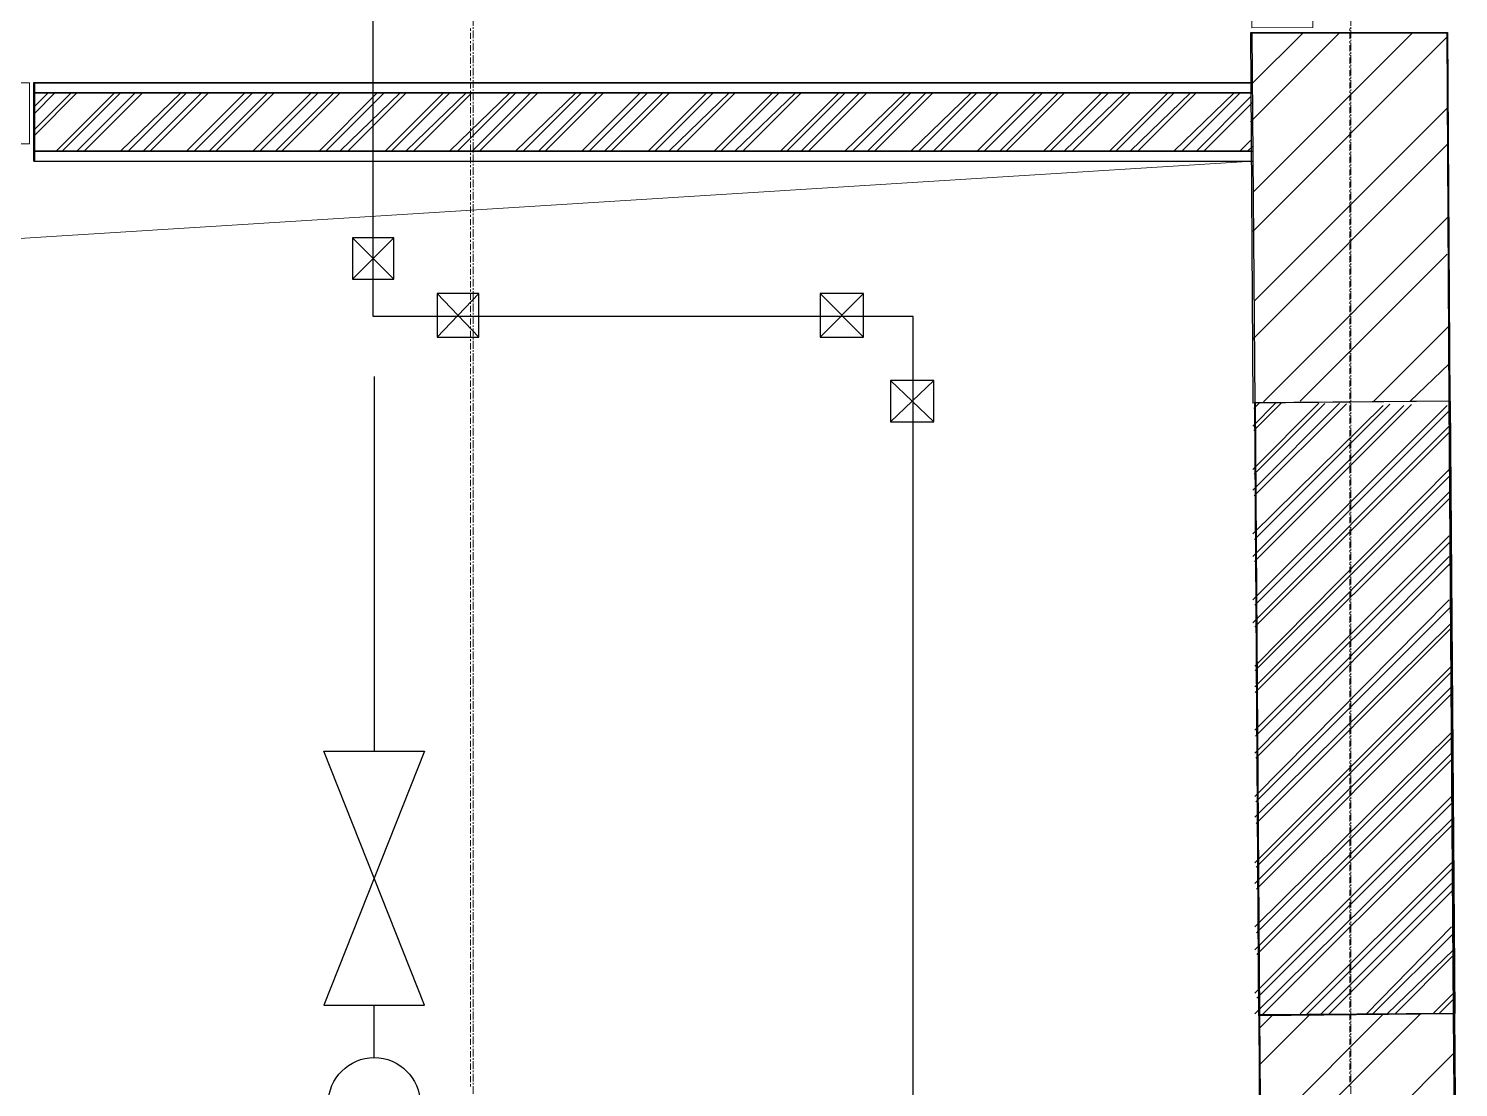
# Model space of a CAD drawing. Header units: millimetres. Extents: x -10178924 to 11692288, y -947381 to 58396.
# Drawn here: x 763454 to 766379, y -827110 to -824944 of the extents above; entities that cross this region are included whole.
import ezdxf

# ---------------------------------------------------------------- set-up
doc = ezdxf.new("R2010")
doc.units = ezdxf.units.MM
doc.linetypes.add('HIDDEN', pattern=[9.525, 6.35, -3.175])
doc.linetypes.add('осевая', pattern=[50.8, 31.75, -6.35, 6.35, -6.35])
for name, color, linetype, lineweight in [('PDF _0', 7, 'Continuous', 9), ('АР_Двери', 250, 'Continuous', 9), ('Двери', 7, 'Continuous', 9), ('ОСНОВНАЯ', 127, 'Continuous', 35), ('Основная ГКЛ', 250, 'Continuous', 9), ('Перегородки', 162, 'Continuous', 9), ('Размеры осевые', 153, 'Continuous', 9), ('ШТРИХОВКА', 252, 'Continuous', 15)]:
    doc.layers.add(name, color=color, linetype=linetype, lineweight=lineweight)
for name, color, linetype in [('PDF _ВК_В1', 5, 'Continuous'), ('PDF _ОСНОВНАЯ', 1, 'Continuous'), ('PDF _Стены внутр.1', 7, 'Continuous'), ('Стены внутр.1', 7, 'Continuous')]:
    doc.layers.add(name, color=color, linetype=linetype)
for name, color, linetype, true_color in [('PDF _Основная ГКЛ', 7, 'Continuous', 0x545454), ('PDF _Перегородки', 7, 'Continuous', 0x0037dd), ('PDF _Размеры осевые', 7, 'Continuous', 0x5d6970), ('PDF _штриховка', 7, 'Continuous', 0x95834a)]:
    doc.layers.add(name, color=color, linetype=linetype, true_color=true_color)
doc.layers.add('ТЗК_ХВС_основная', color=7, linetype='Continuous', lineweight=30, true_color=0x005387)

# ---------------------------------------------------------------- blocks, each defined once
blk = doc.blocks.new('*U2220')
at = {"layer": 'АР_Двери'}
for points in [[(-1000.2, 0), (-1050.2, 0), (-1050.2, 125), (-1000.2, 125)], [(-50, 0), (0, 0), (0, 125), (-50, 125)], [(-50, -950.2), (-85, -950.2), (-85, 0), (-50, 0)]]:
    blk.add_lwpolyline(points, close=True, dxfattribs=at)
blk.add_arc((-50, 0), 950.2, 180, 270, dxfattribs=at)
at = {"layer": 'Основная ГКЛ', "linetype": 'HIDDEN', "ltscale": 5}
for p, q in [((-1060.2, 125), (-1060.2, 0)), ((10, 0), (10, 125))]:
    blk.add_line(p, q, dxfattribs=at)
blk = doc.blocks.new('*U2224')
at = {"layer": 'АР_Двери'}
for points in [[(-1001, 0), (-1051, 0), (-1051, 125), (-1001, 125)], [(-50, 0), (0, 0), (0, 125), (-50, 125)], [(-50, -951), (-85, -951), (-85, 0), (-50, 0)]]:
    blk.add_lwpolyline(points, close=True, dxfattribs=at)
blk.add_arc((-50, 0), 951, 180, 270, dxfattribs=at)
at = {"layer": 'Основная ГКЛ', "linetype": 'HIDDEN', "ltscale": 5}
for p, q in [((-1061, 125), (-1061, 0)), ((10, 0), (10, 125))]:
    blk.add_line(p, q, dxfattribs=at)
blk = doc.blocks.new('A$C5282721b')
at = {"layer": 'Перегородки', "lineweight": 20, "true_color": 0x000000, "transparency": 33554687}
h = blk.add_hatch(dxfattribs=at)
h.set_pattern_fill('ANSI32', color=18, scale=10)
h.set_pattern_definition([(45, (-2681.59, 241515.3), (-67.35192, 67.35192), []), (45, (-2636.69, 241515.3), (-67.35192, 67.35192), [])])
h.paths.add_polyline_path([(40037.081, -44404.958), (40037.081, -44284.958), (36208.725, -44284.958), (36208.725, -44404.958)])
h.paths.add_polyline_path([(41107.081, -44284.958), (41107.081, -44404.958), (43599.54, -44404.958), (43598.616, -44284.958)])
h = blk.add_hatch(dxfattribs=at)
h.set_pattern_fill('ANSI32', color=18, scale=10)
h.set_pattern_definition([(45, (-2681.59, 241515.3), (-67.35192, 67.35192), []), (45, (-2636.69, 241515.3), (-67.35192, 67.35192), [])])
h.paths.add_polyline_path([(43608.248, -46171.046), (44011.611, -46167.94), (44003.954, -44923.863), (43601.528, -44919.082)])
at = {"layer": 'ШТРИХОВКА', "ltscale": 100, "true_color": 0x000000, "transparency": 33554687}
h = blk.add_hatch(dxfattribs=at)
h.set_pattern_fill('ANSI31', color=18, scale=50)
h.set_pattern_definition([(45, (-79853.19, 25128.16), (-112.2532, 112.2532), [])])
h.paths.add_polyline_path([(5440.998, -31868.119), (-7386.275, -31868.119), (-7386.275, -48296.478), (61378.75, -48296.478), (61378.75, -31842.839), (41035.118, -31842.839), (41035.118, -31656.036), (40796.248, -31656.036), (40796.248, -31842.839), (40629.962, -31842.839), (40629.962, -31942.839), (40605.14, -34348.621), (40629.93, -32405.355), (39128.581, -32429.908), (40629.962, -32402.839), (40629.675, -32155.326), (39132.149, -32179.816), (39135.64, -31968.17), (38886.085, -31968.17), (38879.867, -32433.975), (40623.548, -32405.459), (40553.111, -38427.181), (40243.01, -38425.516), (40241.748, -38827.97), (43340.219, -38835.027), (43340.219, -38442.147), (40953.116, -38429.329), (41029.994, -32402.839), (54378.974, -32402.839), (54378.974, -35923.465), (54778.974, -35923.465), (54778.974, -32402.839), (60818.75, -32402.839), (60818.75, -41309.464), (60472.291, -41309.464), (60472.291, -41709.464), (60818.75, -41709.464), (60818.75, -47736.478), (44025.201, -47736.478), (44013.125, -46167.929), (43613.137, -46171.008), (43625.189, -47736.478), (27189.462, -47736.478), (27189.462, -44565.139), (26789.462, -44565.139), (26789.462, -47736.478), (10401.743, -47736.478), (10394.408, -46134.647), (9994.404, -46134.678), (10001.739, -47736.478), (-6826.275, -47736.478), (-6826.275, -41729.869), (-6530.734, -41731.097), (-6529.072, -41331.1), (-6826.275, -41329.865), (-6826.275, -32428.119), (-762.705, -32428.119), (-770.891, -36004.088), (-370.903, -36005.35), (-362.703, -32428.119), (5640.998, -32428.119), (5640.998, -31868.119)])
h.paths.add_polyline_path([(3584.804, -41373.023), (3584.804, -41773.13), (9973.974, -41799.679), (9987.536, -44634.678), (10387.54, -44634.678), (10372.735, -41401.332)], flags=17)
h.paths.add_polyline_path([(2513.142, -41768.578), (2514.803, -41368.779), (-383.184, -41356.638), (-371.114, -37407.013), (-774.123, -37406.088), (-783.181, -41354.976), (-5508.242, -41335.314), (-5509.901, -41734.604)], flags=17)
h = blk.add_hatch(dxfattribs=at)
h.set_pattern_fill('ANSI31', color=18, scale=50)
h.set_pattern_definition([(45, (-81439.85, -10657.2), (-112.2532, 112.2532), [])])
h.paths.add_polyline_path([(43589.43, -43091.789), (43989.442, -43091.789), (43978.799, -41709.464), (59272.291, -41709.464), (59272.291, -41309.464), (54778.974, -41309.464), (54778.974, -37367.72), (54379.879, -37367.72), (54378.974, -41309.464), (43575.708, -41309.464)])
h.paths.add_polyline_path([(43998.193, -44162.264), (43598.195, -44162.406), (43603.498, -44917.161), (44003.486, -44916.003)])
at = {"color": 18, "lineweight": 0, "ltscale": 100, "true_color": 0x000000, "transparency": 33554687}
blk.add_line((43599.694, -44424.958), (38181.3, -44764.322), dxfattribs=at)
blk.add_line((43599.694, -44424.958), (38181.3, -44764.322), dxfattribs=at)
at = {"layer": 'ОСНОВНАЯ', "color": 18, "ltscale": 100, "true_color": 0x000000, "transparency": 33554687}
for p, q in [((43613.137, -46171.008), (43604.514, -44919.074)), ((44003.486, -44916.003), (44013.125, -46167.929))]:
    blk.add_line(p, q, dxfattribs=at)
at = {"layer": 'Перегородки', "color": 18, "linetype": 'Continuous', "lineweight": 25, "true_color": 0x000000, "transparency": 33554687}
for p, q in [((41107.081, -44264.958), (43598.462, -44264.958)), ((41107.081, -44264.958), (41107.081, -44424.958)), ((41107.081, -44284.958), (43598.616, -44284.958)), ((41107.081, -44404.958), (43599.54, -44404.958)), ((41107.081, -44424.958), (43599.694, -44424.958))]:
    blk.add_line(p, q, dxfattribs=at)
at = {"layer": 'Размеры осевые', "color": 251, "linetype": 'осевая', "ltscale": 0.5, "transparency": 33554687}
for p, q in [((42005.07, -52200), (42005.07, -40100)), ((43800, -52200), (43800, -40100))]:
    blk.add_line(p, q, dxfattribs=at)
at = {"layer": 'Стены внутр.1', "color": 18, "linetype": 'Continuous', "true_color": 0x000000, "transparency": 33554687}
for p, q in [((43597.676, -44162.882), (43998.479, -44161.789)), ((44003.486, -44916.003), (43603.498, -44919.082)), ((44013.125, -46167.929), (43613.137, -46171.008))]:
    blk.add_line(p, q, dxfattribs=at)
at = {"layer": 'Стены внутр.1', "color": 18, "linetype": 'Continuous', "true_color": 0x000000, "transparency": 33554687, "flags": 128}
for points in [[(43597.676, -44162.882), (43603.498, -44919.082)], [(44003.486, -44916.003), (43998.479, -44161.789)], [(43613.137, -46171.008), (43625.189, -47736.478)], [(44025.201, -47736.478), (44013.125, -46167.929)]]:
    blk.add_lwpolyline(points, dxfattribs=at)
at = {"layer": 'ТЗК_ХВС_основная', "ltscale": 100, "transparency": 33554687}
for p, q in [((41802.316, -44865.497), (41802.316, -45631.617)), ((41802.316, -44865.497), (41802.316, -45631.617)), ((41699.24, -45631.617), (41905.393, -45631.617)), ((41905.393, -45631.617), (41699.24, -46151.496)), ((41905.393, -46151.496), (41699.24, -45631.617)), ((41699.24, -45631.617), (41905.393, -45631.617)), ((41905.393, -45631.617), (41699.24, -46151.496)), ((41905.393, -46151.496), (41699.24, -45631.617)), ((41699.24, -46151.496), (41905.393, -46151.496)), ((41699.24, -46151.496), (41905.393, -46151.496)), ((41802.316, -46258.425), (41802.316, -46151.496)), ((41802.316, -46258.425), (41802.316, -46151.496))]:
    blk.add_line(p, q, dxfattribs=at)
blk.add_circle((41802.316, -46352.247), 93.822, dxfattribs=at)
blk.add_circle((41802.316, -46352.247), 93.822, dxfattribs=at)
at = {"layer": 'Двери', "color": 18, "linetype": 'Continuous', "ltscale": 2, "true_color": 0x000000, "transparency": 33554687}
for name, p, xscale, rotation in [('*U2224', (43589.507, -43101.789), -0.9999999999999996, 270.4411139080277), ('*U2220', (41097.081, -44264.958), -1, 180)]:
    blk.add_blockref(name, p, dxfattribs=dict(at, xscale=xscale, rotation=rotation))

msp = doc.modelspace()

# ---------------------------------------------------------------- linework, layer by layer
at = {"layer": 'PDF _0', "lineweight": 25}
for points in [[(764116.4, -825456.7), (764201.1, -825456.7), (764201.1, -825372), (764116.4, -825372)], [(764290, -825575.2), (764374.7, -825575.2), (764374.7, -825486.3), (764290, -825486.3)], [(765073.2, -825575.2), (765162.1, -825575.2), (765162.1, -825486.3), (765073.2, -825486.3)], [(765217.1, -825748.8), (765306, -825748.8), (765306, -825664.1), (765217.1, -825664.1)]]:
    msp.add_lwpolyline(points, close=True, dxfattribs=at)
for points in [[(764116.4, -825372), (764201.1, -825456.7)], [(764201.1, -825372), (764116.5, -825456.7)], [(764290, -825486.3), (764374.7, -825575.2)], [(764374.7, -825486.3), (764290, -825575.2)], [(765073.2, -825486.3), (765162.1, -825575.2)], [(765162.1, -825486.3), (765073.2, -825575.2)], [(765217.1, -825664.1), (765306, -825748.8)], [(765306, -825664.1), (765217.1, -825748.8)]]:
    msp.add_lwpolyline(points, dxfattribs=at)
at = {"layer": 'PDF _ВК_В1', "lineweight": 30}
msp.add_lwpolyline([(765263.6, -828987.1), (765263.6, -825532.9), (764235, -825532.9), (764158.8, -825532.9), (764158.8, -823429), (763405.3, -823429), (763405.3, -822002.4)], dxfattribs=at)
at = {"layer": 'PDF _ОСНОВНАЯ', "lineweight": 35}
for points in [[(765953.7, -824952.9), (766355.9, -824952.9)], [(765970.7, -826963.7), (765962.2, -825710.7)], [(766360.1, -825706.4), (766368.6, -826959.5)]]:
    msp.add_lwpolyline(points, dxfattribs=at)
at = {"layer": 'PDF _Основная ГКЛ', "lineweight": 9}
for points in [[(766076.5, -824952.9), (765953.7, -824952.9)], [(763464.5, -825054.5), (763464.5, -825181.5)]]:
    msp.add_lwpolyline(points, dxfattribs=at)
at = {"layer": 'PDF _Перегородки', "color": 5, "lineweight": 25}
for points in [[(763464.5, -825215.4), (763464.5, -825054.5), (765953.6, -825054.5)], [(763464.5, -825075.7), (765953.6, -825075.7)], [(763464.5, -825194.2), (765953.6, -825194.2)], [(763464.5, -825215.4), (765953.6, -825215.4)]]:
    msp.add_lwpolyline(points, dxfattribs=at)
at = {"layer": 'PDF _Перегородки', "color": 5, "lineweight": 20}
for points in [[(763464.5, -825105.3), (763494.1, -825075.7)], [(763464.5, -825151.9), (763540.7, -825075.7)], [(763511.1, -825194.2), (763629.6, -825075.7)], [(763553.4, -825194.2), (763671.9, -825075.7)], [(763642.3, -825194.2), (763765.1, -825075.7)], [(763688.9, -825194.2), (763807.4, -825075.7)], [(763777.8, -825194.2), (763896.3, -825075.7)], [(763824.3, -825194.2), (763942.9, -825075.7)], [(763913.2, -825194.2), (764031.8, -825075.7)], [(763959.8, -825194.2), (764078.3, -825075.7)], [(764048.7, -825194.2), (764167.2, -825075.7)], [(764091, -825194.2), (764213.8, -825075.7)], [(764184.2, -825194.2), (764302.7, -825075.7)], [(764226.5, -825194.2), (764349.3, -825075.7)], [(764315.4, -825194.2), (764438.2, -825075.7)], [(764362, -825194.2), (764480.5, -825075.7)], [(764450.9, -825194.2), (764573.6, -825075.7)], [(764497.5, -825194.2), (764616, -825075.7)], [(764586.4, -825194.2), (764704.9, -825075.7)], [(764632.9, -825194.2), (764751.4, -825075.7)], [(764721.8, -825194.2), (764840.3, -825075.7)], [(764764.2, -825194.2), (764886.9, -825075.7)], [(764857.3, -825194.2), (764975.8, -825075.7)], [(764899.6, -825194.2), (765022.4, -825075.7)], [(764992.8, -825194.2), (765111.3, -825075.7)], [(765035.1, -825194.2), (765153.6, -825075.7)], [(765124, -825194.2), (765246.8, -825075.7)], [(765170.6, -825194.2), (765289.1, -825075.7)], [(765259.5, -825194.2), (765382.2, -825075.7)], [(765306, -825194.2), (765424.6, -825075.7)], [(765394.9, -825194.2), (765513.5, -825075.7)], [(765441.5, -825194.2), (765560, -825075.7)], [(765530.4, -825194.2), (765648.9, -825075.7)], [(765572.7, -825194.2), (765695.5, -825075.7)], [(765665.9, -825194.2), (765784.4, -825075.7)], [(765708.2, -825194.2), (765831, -825075.7)], [(765797.1, -825194.2), (765919.9, -825075.7)], [(765843.7, -825194.2), (765953.7, -825084.1)], [(765932.6, -825194.2), (765953.7, -825173)], [(765958, -825710.7), (765958, -825710.7)], [(765958, -825846.1), (766093.4, -825710.7)], [(765958, -825757.2), (766004.5, -825710.7)], [(765958, -825888.5), (766135.8, -825710.7)], [(765958, -825977.4), (766224.7, -825714.9)], [(765958, -826112.8), (766355.9, -825714.9)], [(765958, -826023.9), (766267, -825714.9)], [(765958, -826159.4), (766360.1, -825757.2)], [(765962.2, -826248.3), (766360.1, -825846.2)], [(765962.2, -826290.6), (766360.1, -825892.7)], [(765962.2, -826379.5), (766360.1, -825981.6)], [(765962.2, -826426.1), (766360.1, -826024)], [(765962.2, -826515), (766360.1, -826112.9)], [(765962.2, -826557.3), (766364.3, -826159.4)], [(765962.2, -826650.5), (766364.3, -826248.3)], [(765962.2, -826692.8), (766364.3, -826290.7)], [(765962.2, -826781.7), (766364.3, -826383.8)], [(765962.2, -826828.3), (766364.3, -826426.1)], [(765962.2, -826917.2), (766364.3, -826515)], [(765962.2, -826959.5), (766364.3, -826561.6)], [(766055.3, -826959.5), (766364.4, -826650.5)], [(766097.7, -826959.5), (766364.4, -826692.8)], [(766190.8, -826959.5), (766364.4, -826781.7)], [(766233.1, -826959.5), (766368.6, -826828.3)], [(766326.3, -826959.5), (766368.6, -826917.2)]]:
    msp.add_lwpolyline(points, dxfattribs=at)
at = {"layer": 'PDF _Размеры осевые', "lineweight": 9}
for points in [[(764357.7, -824948.7), (764357.7, -824944.4)], [(764357.7, -824965.6), (764357.7, -824952.9)], [(766156.9, -824948.7), (766156.9, -824944.4)], [(766156.9, -824965.6), (766156.9, -824952.9)], [(764357.7, -824974.1), (764357.7, -824969.8)], [(764357.7, -824991), (764357.7, -824978.3)], [(766156.9, -824974.1), (766156.9, -824969.8)], [(766156.9, -824991), (766156.9, -824978.3)], [(764357.7, -824999.5), (764357.7, -824995.2)], [(764357.7, -825016.4), (764357.7, -825003.7)], [(764357.7, -825024.9), (764357.7, -825020.6)], [(766156.9, -824999.5), (766156.9, -824995.2)], [(766156.9, -825016.4), (766156.9, -825003.7)], [(766156.9, -825024.9), (766156.9, -825020.6)], [(764357.7, -825041.8), (764357.7, -825029.1)], [(764357.7, -825050.3), (764357.7, -825046)], [(766156.9, -825041.8), (766156.9, -825029.1)], [(766156.9, -825050.3), (766156.9, -825046)], [(764357.7, -825067.2), (764357.7, -825054.5)], [(764357.7, -825075.7), (764357.7, -825071.4)], [(764357.7, -825092.6), (764357.7, -825079.9)], [(766156.9, -825067.2), (766156.9, -825054.5)], [(766156.9, -825075.7), (766156.9, -825071.4)], [(766156.9, -825092.6), (766156.9, -825079.9)], [(764357.7, -825101.1), (764357.7, -825096.8)], [(764357.7, -825118), (764357.7, -825105.3)], [(766156.9, -825101.1), (766156.9, -825096.8)], [(766156.9, -825118), (766156.9, -825105.3)], [(764357.7, -825126.5), (764357.7, -825122.2)], [(764357.7, -825143.4), (764357.7, -825130.7)], [(766156.9, -825126.5), (766156.9, -825122.2)], [(766156.9, -825143.4), (766156.9, -825130.7)], [(764357.7, -825151.9), (764357.7, -825147.6)], [(764357.7, -825168.8), (764357.7, -825156.1)], [(766156.9, -825151.9), (766156.9, -825147.6)], [(766156.9, -825168.8), (766156.9, -825156.1)], [(764357.7, -825177.3), (764357.7, -825173)], [(764357.7, -825194.2), (764357.7, -825181.5)], [(764357.7, -825202.7), (764357.7, -825198.4)], [(766156.9, -825177.3), (766156.9, -825173)], [(766156.9, -825194.2), (766156.9, -825181.5)], [(766156.9, -825202.7), (766156.9, -825198.4)], [(764357.7, -825219.6), (764357.7, -825206.9)], [(764357.7, -825228.1), (764357.7, -825223.8)], [(766156.9, -825219.6), (766156.9, -825206.9)], [(766156.9, -825228.1), (766156.9, -825223.8)], [(764357.7, -825245), (764357.7, -825232.3)], [(764357.7, -825253.5), (764357.7, -825249.2)], [(764357.7, -825270.4), (764357.7, -825257.7)], [(766156.9, -825245), (766156.9, -825232.3)], [(766156.9, -825253.5), (766156.9, -825249.2)], [(766156.9, -825270.4), (766156.9, -825257.7)], [(764357.7, -825278.9), (764357.7, -825274.6)], [(764357.7, -825295.8), (764357.7, -825283.1)], [(766156.9, -825278.9), (766156.9, -825274.6)], [(766156.9, -825295.8), (766156.9, -825283.1)], [(764357.7, -825304.3), (764357.7, -825300)], [(764357.7, -825321.2), (764357.7, -825308.5)], [(766156.9, -825304.3), (766156.9, -825300)], [(766156.9, -825321.2), (766156.9, -825308.5)], [(764357.7, -825329.7), (764357.7, -825325.4)], [(764357.7, -825346.6), (764357.7, -825333.9)], [(766156.9, -825329.7), (766156.9, -825325.4)], [(766156.9, -825346.6), (766156.9, -825333.9)], [(764357.7, -825355.1), (764357.7, -825350.8)], [(764357.7, -825372), (764357.7, -825359.3)], [(766156.9, -825355.1), (766156.9, -825350.8)], [(766156.9, -825372), (766156.9, -825359.3)], [(764357.7, -825380.5), (764357.7, -825376.2)], [(764357.7, -825397.4), (764357.7, -825384.7)], [(764357.7, -825405.9), (764357.7, -825401.6)], [(766156.9, -825380.5), (766156.9, -825376.2)], [(766156.9, -825397.4), (766156.9, -825384.7)], [(766156.9, -825405.9), (766156.9, -825401.6)], [(764357.7, -825422.8), (764357.7, -825410.1)], [(764357.7, -825431.3), (764357.7, -825427)], [(766156.9, -825422.8), (766156.9, -825410.1)], [(766156.9, -825431.3), (766156.9, -825427)], [(764357.7, -825448.2), (764357.7, -825435.5)], [(764357.7, -825456.7), (764357.7, -825452.4)], [(764357.7, -825473.6), (764357.7, -825460.9)], [(766156.9, -825448.2), (766156.9, -825435.5)], [(766156.9, -825456.7), (766156.9, -825452.4)], [(766156.9, -825473.6), (766156.9, -825460.9)], [(764357.7, -825482.1), (764357.7, -825477.8)], [(764357.7, -825499), (764357.7, -825486.3)], [(766156.9, -825482.1), (766156.9, -825477.8)], [(766156.9, -825499), (766156.9, -825486.3)], [(764357.7, -825507.5), (764357.7, -825503.2)], [(764357.7, -825524.4), (764357.7, -825511.7)], [(766156.9, -825507.5), (766156.9, -825503.2)], [(766156.9, -825524.4), (766156.9, -825511.7)], [(764357.7, -825532.9), (764357.7, -825528.6)], [(764357.7, -825549.8), (764357.7, -825537.1)], [(766156.9, -825532.9), (766156.9, -825528.6)], [(766156.9, -825549.8), (766156.9, -825537.1)], [(764357.7, -825558.3), (764357.7, -825554)], [(764357.7, -825575.2), (764357.7, -825562.5)], [(764357.7, -825583.7), (764357.7, -825579.4)], [(766156.9, -825558.3), (766156.9, -825554)], [(766156.9, -825575.2), (766156.9, -825562.5)], [(766156.9, -825583.7), (766156.9, -825579.4)], [(764357.7, -825600.6), (764357.7, -825587.9)], [(764357.7, -825609.1), (764357.7, -825604.8)], [(766156.9, -825600.6), (766156.9, -825587.9)], [(766156.9, -825609.1), (766156.9, -825604.8)], [(764357.7, -825626), (764357.7, -825613.3)], [(764357.7, -825634.5), (764357.7, -825630.2)], [(766156.9, -825626), (766156.9, -825613.3)], [(766156.9, -825634.5), (766156.9, -825630.2)], [(764357.7, -825651.4), (764357.7, -825638.7)], [(764357.7, -825659.9), (764357.7, -825655.6)], [(764357.7, -825676.8), (764357.7, -825664.1)], [(766156.9, -825651.4), (766156.9, -825638.7)], [(766156.9, -825659.9), (766156.9, -825655.6)], [(766156.9, -825676.8), (766156.9, -825664.1)], [(764357.7, -825685.3), (764357.7, -825681)], [(764357.7, -825702.2), (764357.7, -825689.5)], [(766156.9, -825685.3), (766156.9, -825681)], [(766156.9, -825702.2), (766156.9, -825689.5)], [(764357.7, -825710.7), (764357.7, -825706.4)], [(764357.7, -825727.6), (764357.7, -825714.9)], [(766156.9, -825710.7), (766156.9, -825706.4)], [(766156.9, -825727.6), (766156.9, -825714.9)], [(764357.7, -825736.1), (764357.7, -825731.8)], [(764357.7, -825753), (764357.7, -825740.3)], [(766156.9, -825736.1), (766156.9, -825731.8)], [(766156.9, -825753), (766156.9, -825740.3)], [(764357.7, -825761.5), (764357.7, -825757.2)], [(764357.7, -825778.4), (764357.7, -825765.7)], [(764357.7, -825786.9), (764357.7, -825782.6)], [(766156.9, -825761.5), (766156.9, -825757.2)], [(766156.9, -825778.4), (766156.9, -825765.7)], [(766156.9, -825786.9), (766156.9, -825782.6)], [(764357.7, -825803.8), (764357.7, -825791.1)], [(764357.7, -825812.3), (764357.7, -825808)], [(766156.9, -825803.8), (766156.9, -825791.1)], [(766156.9, -825812.3), (766156.9, -825808)], [(764357.7, -825829.2), (764357.7, -825816.5)], [(764357.7, -825837.7), (764357.7, -825833.4)], [(764357.7, -825854.6), (764357.7, -825841.9)], [(766156.9, -825829.2), (766156.9, -825816.5)], [(766156.9, -825837.7), (766156.9, -825833.4)], [(766156.9, -825854.6), (766156.9, -825841.9)], [(764357.7, -825863.1), (764357.7, -825858.8)], [(764357.7, -825880), (764357.7, -825867.3)], [(766156.9, -825863.1), (766156.9, -825858.8)], [(766156.9, -825880), (766156.9, -825867.3)], [(764357.7, -825888.5), (764357.7, -825884.2)], [(764357.7, -825905.4), (764357.7, -825892.7)], [(766156.9, -825888.5), (766156.9, -825884.2)], [(766156.9, -825905.4), (766156.9, -825892.7)], [(764357.7, -825913.9), (764357.7, -825909.6)], [(764357.7, -825930.8), (764357.7, -825918.1)], [(766156.9, -825913.9), (766156.9, -825909.6)], [(766156.9, -825930.8), (766156.9, -825918.1)], [(764357.7, -825939.3), (764357.7, -825935)], [(764357.7, -825956.2), (764357.7, -825943.5)], [(766156.9, -825939.3), (766156.9, -825935)], [(766156.9, -825956.2), (766156.9, -825943.5)], [(764357.7, -825964.7), (764357.7, -825960.4)], [(764357.7, -825981.6), (764357.7, -825968.9)], [(764357.7, -825990.1), (764357.7, -825985.8)], [(766156.9, -825964.7), (766156.9, -825960.4)], [(766156.9, -825981.6), (766156.9, -825968.9)], [(766156.9, -825990.1), (766156.9, -825985.8)], [(764357.7, -826007), (764357.7, -825994.3)], [(764357.7, -826015.5), (764357.7, -826011.2)], [(766156.9, -826007), (766156.9, -825994.3)], [(766156.9, -826015.5), (766156.9, -826011.2)], [(764357.7, -826032.4), (764357.7, -826019.7)], [(764357.7, -826040.9), (764357.7, -826036.6)], [(764357.7, -826057.8), (764357.7, -826045.1)], [(766156.9, -826032.4), (766156.9, -826019.7)], [(766156.9, -826040.9), (766156.9, -826036.6)], [(766156.9, -826057.8), (766156.9, -826045.1)], [(764357.7, -826066.3), (764357.7, -826062)], [(764357.7, -826083.2), (764357.7, -826070.5)], [(766156.9, -826066.3), (766156.9, -826062)], [(766156.9, -826083.2), (766156.9, -826070.5)], [(764357.7, -826091.7), (764357.7, -826087.4)], [(764357.7, -826108.6), (764357.7, -826095.9)], [(766156.9, -826091.7), (766156.9, -826087.4)], [(766156.9, -826108.6), (766156.9, -826095.9)], [(764357.7, -826117.1), (764357.7, -826112.8)], [(764357.7, -826134), (764357.7, -826121.3)], [(766156.9, -826117.1), (766156.9, -826112.8)], [(766156.9, -826134), (766156.9, -826121.3)], [(764357.7, -826142.5), (764357.7, -826138.2)], [(764357.7, -826159.4), (764357.7, -826146.7)], [(764357.7, -826167.9), (764357.7, -826163.6)], [(766156.9, -826142.5), (766156.9, -826138.2)], [(766156.9, -826159.4), (766156.9, -826146.7)], [(766156.9, -826167.9), (766156.9, -826163.6)], [(764357.7, -826184.8), (764357.7, -826172.1)], [(764357.7, -826193.3), (764357.7, -826189)], [(766156.9, -826184.8), (766156.9, -826172.1)], [(766156.9, -826193.3), (766156.9, -826189)], [(764357.7, -826210.2), (764357.7, -826197.5)], [(764357.7, -826218.7), (764357.7, -826214.4)], [(764357.7, -826235.6), (764357.7, -826222.9)], [(766156.9, -826210.2), (766156.9, -826197.5)], [(766156.9, -826218.7), (766156.9, -826214.4)], [(766156.9, -826235.6), (766156.9, -826222.9)], [(764357.7, -826244.1), (764357.7, -826239.8)], [(764357.7, -826261), (764357.7, -826248.3)], [(766156.9, -826244.1), (766156.9, -826239.8)], [(766156.9, -826261), (766156.9, -826248.3)], [(764357.7, -826269.5), (764357.7, -826265.2)], [(764357.7, -826286.4), (764357.7, -826273.7)], [(766156.9, -826269.5), (766156.9, -826265.2)], [(766156.9, -826286.4), (766156.9, -826273.7)], [(764357.7, -826294.9), (764357.7, -826290.6)], [(764357.7, -826311.8), (764357.7, -826299.1)], [(766156.9, -826294.9), (766156.9, -826290.6)], [(766156.9, -826311.8), (766156.9, -826299.1)], [(764357.7, -826320.3), (764357.7, -826316)], [(764357.7, -826337.2), (764357.7, -826324.5)], [(766156.9, -826320.3), (766156.9, -826316)], [(766156.9, -826337.2), (766156.9, -826324.5)], [(764357.7, -826345.7), (764357.7, -826341.4)], [(764357.7, -826362.6), (764357.7, -826349.9)], [(764357.7, -826371.1), (764357.7, -826366.8)], [(766156.9, -826345.7), (766156.9, -826341.4)], [(766156.9, -826362.6), (766156.9, -826349.9)], [(766156.9, -826371.1), (766156.9, -826366.8)], [(764357.7, -826388), (764357.7, -826375.3)], [(764357.7, -826396.5), (764357.7, -826392.2)], [(766156.9, -826388), (766156.9, -826375.3)], [(766156.9, -826396.5), (766156.9, -826392.2)], [(764357.7, -826413.4), (764357.7, -826400.7)], [(764357.7, -826421.9), (764357.7, -826417.6)], [(764357.7, -826438.8), (764357.7, -826426.1)], [(766156.9, -826413.4), (766156.9, -826400.7)], [(766156.9, -826421.9), (766156.9, -826417.6)], [(766156.9, -826438.8), (766156.9, -826426.1)], [(764357.7, -826447.3), (764357.7, -826443)], [(764357.7, -826464.2), (764357.7, -826451.5)], [(766156.9, -826447.3), (766156.9, -826443)], [(766156.9, -826464.2), (766156.9, -826451.5)], [(764357.7, -826472.7), (764357.7, -826468.4)], [(764357.7, -826489.6), (764357.7, -826476.9)], [(766156.9, -826472.7), (766156.9, -826468.4)], [(766156.9, -826489.6), (766156.9, -826476.9)], [(764357.7, -826498.1), (764357.7, -826493.8)], [(764357.7, -826515), (764357.7, -826502.3)], [(766156.9, -826498.1), (766156.9, -826493.8)], [(766156.9, -826515), (766156.9, -826502.3)], [(764357.7, -826523.5), (764357.7, -826519.2)], [(764357.7, -826540.4), (764357.7, -826527.7)], [(764357.7, -826548.9), (764357.7, -826544.6)], [(766156.9, -826523.5), (766156.9, -826519.2)], [(766156.9, -826540.4), (766156.9, -826527.7)], [(766156.9, -826548.9), (766156.9, -826544.6)], [(764357.7, -826565.8), (764357.7, -826553.1)], [(764357.7, -826574.3), (764357.7, -826570)], [(766156.9, -826565.8), (766156.9, -826553.1)], [(766156.9, -826574.3), (766156.9, -826570)], [(764357.7, -826591.2), (764357.7, -826578.5)], [(764357.7, -826599.7), (764357.7, -826595.4)], [(766156.9, -826591.2), (766156.9, -826578.5)], [(766156.9, -826599.7), (766156.9, -826595.4)], [(764357.7, -826616.6), (764357.7, -826603.9)], [(764357.7, -826625.1), (764357.7, -826620.8)], [(764357.7, -826642), (764357.7, -826629.3)], [(766156.9, -826616.6), (766156.9, -826603.9)], [(766156.9, -826625.1), (766156.9, -826620.8)], [(766156.9, -826642), (766156.9, -826629.3)], [(764357.7, -826650.5), (764357.7, -826646.2)], [(764357.7, -826667.4), (764357.7, -826654.7)], [(766156.9, -826650.5), (766156.9, -826646.2)], [(766156.9, -826667.4), (766156.9, -826654.7)], [(764357.7, -826675.9), (764357.7, -826671.6)], [(764357.7, -826692.8), (764357.7, -826680.1)], [(766156.9, -826675.9), (766156.9, -826671.6)], [(766156.9, -826692.8), (766156.9, -826680.1)], [(764357.7, -826701.3), (764357.7, -826697)], [(764357.7, -826718.2), (764357.7, -826705.5)], [(766156.9, -826701.3), (766156.9, -826697)], [(766156.9, -826718.2), (766156.9, -826705.5)], [(764357.7, -826726.7), (764357.7, -826722.4)], [(764357.7, -826743.6), (764357.7, -826730.9)], [(764357.7, -826752.1), (764357.7, -826747.8)], [(766156.9, -826726.7), (766156.9, -826722.4)], [(766156.9, -826743.6), (766156.9, -826730.9)], [(766156.9, -826752.1), (766156.9, -826747.8)], [(764357.7, -826769), (764357.7, -826756.3)], [(764357.7, -826777.5), (764357.7, -826773.2)], [(766156.9, -826769), (766156.9, -826756.3)], [(766156.9, -826777.5), (766156.9, -826773.2)], [(764357.7, -826794.4), (764357.7, -826781.7)], [(764357.7, -826802.9), (764357.7, -826798.6)], [(764357.7, -826819.8), (764357.7, -826807.1)], [(766156.9, -826794.4), (766156.9, -826781.7)], [(766156.9, -826802.9), (766156.9, -826798.6)], [(766156.9, -826819.8), (766156.9, -826807.1)], [(764357.7, -826828.3), (764357.7, -826824)], [(764357.7, -826845.2), (764357.7, -826832.5)], [(766156.9, -826828.3), (766156.9, -826824)], [(766156.9, -826845.2), (766156.9, -826832.5)], [(764357.7, -826853.7), (764357.7, -826849.4)], [(764357.7, -826870.6), (764357.7, -826857.9)], [(766156.9, -826853.7), (766156.9, -826849.4)], [(766156.9, -826870.6), (766156.9, -826857.9)], [(764357.7, -826879.1), (764357.7, -826874.8)], [(764357.7, -826896), (764357.7, -826883.3)], [(766156.9, -826879.1), (766156.9, -826874.8)], [(766156.9, -826896), (766156.9, -826883.3)], [(764357.7, -826904.5), (764357.7, -826900.2)], [(764357.7, -826921.4), (764357.7, -826908.7)], [(766156.9, -826904.5), (766156.9, -826900.2)], [(766156.9, -826921.4), (766156.9, -826908.7)], [(764357.7, -826929.9), (764357.7, -826925.6)], [(764357.7, -826946.8), (764357.7, -826934.1)], [(764357.7, -826955.3), (764357.7, -826951)], [(766156.9, -826929.9), (766156.9, -826925.6)], [(766156.9, -826946.8), (766156.9, -826934.1)], [(766156.9, -826955.3), (766156.9, -826951)], [(764357.7, -826972.2), (764357.7, -826959.5)], [(764357.7, -826980.7), (764357.7, -826976.4)], [(766156.9, -826972.2), (766156.9, -826959.5)], [(766156.9, -826980.7), (766156.9, -826976.4)], [(764357.7, -826997.6), (764357.7, -826984.9)], [(764357.7, -827006.1), (764357.7, -827001.8)], [(764357.7, -827023), (764357.7, -827010.3)], [(766156.9, -826997.6), (766156.9, -826984.9)], [(766156.9, -827006.1), (766156.9, -827001.8)], [(766156.9, -827023), (766156.9, -827010.3)], [(764357.7, -827031.5), (764357.7, -827027.2)], [(764357.7, -827048.4), (764357.7, -827035.7)], [(766156.9, -827031.5), (766156.9, -827027.2)], [(766156.9, -827048.4), (766156.9, -827035.7)], [(764357.7, -827056.9), (764357.7, -827052.6)], [(764357.7, -827073.8), (764357.7, -827061.1)], [(766156.9, -827056.9), (766156.9, -827052.6)], [(766156.9, -827073.8), (766156.9, -827061.1)], [(764357.7, -827082.3), (764357.7, -827078)], [(764357.7, -827099.2), (764357.7, -827086.5)], [(766156.9, -827082.3), (766156.9, -827078)], [(766156.9, -827099.2), (766156.9, -827086.5)], [(764357.7, -827107.7), (764357.7, -827103.4)], [(766156.9, -827107.7), (766156.9, -827103.4)]]:
    msp.add_lwpolyline(points, dxfattribs=at)
at = {"layer": 'PDF _Стены внутр.1', "lineweight": 25}
for points in [[(765953.7, -824952.9), (765958, -825710.6)], [(766360.1, -825706.4), (766355.9, -824952.9)], [(766360.1, -825706.4), (765958, -825710.7)], [(766368.6, -826959.5), (765970.7, -826963.7)], [(765970.7, -826963.7), (765979.1, -828525.8)], [(766381.3, -828525.9), (766368.6, -826959.6)]]:
    msp.add_lwpolyline(points, dxfattribs=at)
at = {"layer": 'PDF _штриховка', "color": 251, "lineweight": 5, "true_color": 0x636466}
for points in [[(765953.7, -825134.9), (766135.8, -824952.9)], [(765958, -825359.3), (766355.9, -824961.4)], [(765958, -825579.4), (766355.9, -825181.5)], [(766055.3, -825706.4), (766355.9, -825405.9)], [(766279.7, -825706.4), (766360.1, -825630.2)], [(765970.7, -827065.3), (766076.5, -826959.5)], [(765970.7, -827289.7), (766300.9, -826959.5)]]:
    msp.add_lwpolyline(points, dxfattribs=at)

# ---------------------------------------------------------------- block references
msp.add_blockref('A$C5282721b', (722358.6, -780790.4))

doc.saveas('drawing.dxf')
